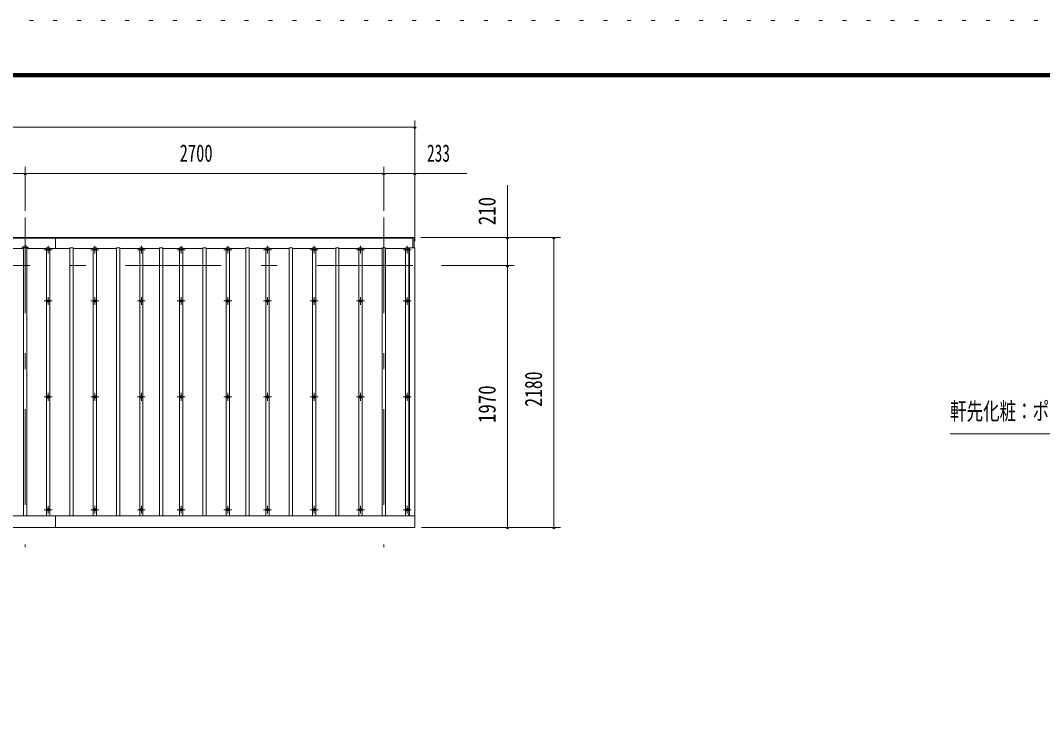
# Model space of a CAD drawing. Units: millimetres, scale not verified. Extents: x -25340 to 25345, y -10500 to 10500.
# Drawn here: x 4937 to 12629, y 5250 to 10500 of the extents above; entities that cross this region are included whole.
import ezdxf
from ezdxf.enums import TextEntityAlignment as Align

# ---------------------------------------------------------------- set-up
doc = ezdxf.new("R2010")
doc.units = ezdxf.units.MM
doc.header["$LTSCALE"] = 60
doc.linetypes.add('USER3', pattern=[24, 12, -5, 2, -5])
doc.linetypes.add('USER4', pattern=[3, 0.5, -2.5])
for name, color, linetype, lineweight in [('0-2_1-05BOLD', 7, 'Continuous', 18), ('0-3_1-25CENTER', 3, 'USER3', 18), ('0-4_1-45THIN', 4, 'Continuous', 18), ('0-5_1-55DIM', 3, 'Continuous', 18), ('0-A_2-52DIM', 3, 'Continuous', 18), ('0-C_F-F', 5, 'Continuous', 18), ('0-D_F-E_J_ADD', 5, 'USER4', 18)]:
    doc.layers.add(name, color=color, linetype=linetype, lineweight=lineweight)
doc.styles.add('ＭＳ ゴシック', font='')
doc.styles.get('ＭＳ ゴシック').set_extended_font_data('MS Gothic')

# ---------------------------------------------------------------- blocks, each defined once
blk = doc.blocks.new('1_1')
at = {"layer": '0-A_2-52DIM'}
blk.add_line((1154.16, 66.67), (-1445.83, 66.67), dxfattribs=at)
at = {"layer": '0-A_2-52DIM', "color": 7, "style": 'ＭＳ ゴシック'}
for s, height, width, p in [('軒先化粧：ポリ塩化ビニル被覆金属板', 130.2, 0.7, (-1445.83, 134.43)), ('ビニトップ ', 110.7, 0.55, (-470.83, -183.33)), ('ｔ＝０．５', 110.7, 0.75, (-11.56, -183.33))]:
    blk.add_text(s, height=height, dxfattribs=dict(at, width=width)).set_placement(p, align=Align.BOTTOM_LEFT)

msp = doc.modelspace()

# ---------------------------------------------------------------- linework, layer by layer
at = {"layer": '0-2_1-05BOLD'}
for p, q in [((-2745.8, 8862.67), (7890.2, 8862.67)), ((5202.2, 8867.67), (5202.2, 8784.63)), ((7890.2, 8790.67), (7890.2, 8867.67)), ((7900.2, 8790.67), (7900.2, 8867.67)), ((7865.2, 8790.67), (7905.2, 8790.67)), ((7865.2, 6773.43), (7865.2, 8790.67)), ((-2760.8, 6773.43), (7905.2, 6773.43)), ((5202.2, 6773.43), (5202.2, 6687.67))]:
    msp.add_line(p, q, dxfattribs=at)
for points in [[(-2755.8, 8790.67), (-2755.8, 8867.67), (7900.2, 8867.67)], [(-2760.8, 6687.67), (7905.2, 6687.67), (7905.2, 8790.67)]]:
    msp.add_lwpolyline(points, dxfattribs=at)
for centre in [(5147.2, 8390.17), (5497.2, 8390.17), (5847.2, 8390.17), (6147.2, 8390.17), (6497.2, 8390.17), (6797.2, 8390.17), (7147.2, 8390.17), (7497.2, 8390.17), (7847.21, 8390.17), (5147.2, 7668.51), (5497.2, 7668.51), (5847.2, 7668.51), (6147.2, 7668.51), (6497.2, 7668.51), (6797.2, 7668.51), (7147.2, 7668.51), (7497.2, 7668.51), (7847.21, 7668.51), (5147.2, 6820.85), (5497.2, 6820.85), (5847.2, 6820.85), (6147.2, 6820.85), (6497.2, 6820.85), (6797.2, 6820.85), (7147.2, 6820.85), (7497.2, 6820.85), (7847.21, 6820.85)]:
    msp.add_circle(centre, 10, dxfattribs=at)
for centre, radius, start, end in [((4972.2, 8792.15), 15, 326.44154, 213.55197), ((5147.2, 8765.7), 14.5, 46.39838, 133.60162), ((5147.2, 8786.71), 14.5, 226.3961, 313.6039), ((5497.2, 8765.7), 14.5, 46.39838, 133.60162), ((5497.2, 8786.71), 14.5, 226.3961, 313.6039), ((5847.2, 8765.7), 14.5, 46.39838, 133.60162), ((5847.2, 8786.71), 14.5, 226.3961, 313.6039), ((6147.2, 8765.7), 14.5, 46.39838, 133.60162), ((6147.2, 8786.71), 14.5, 226.3961, 313.6039), ((6497.2, 8765.7), 14.5, 46.39838, 133.60162), ((6497.2, 8786.71), 14.5, 226.3961, 313.6039), ((6797.2, 8765.7), 14.5, 46.39838, 133.60162), ((6797.2, 8786.71), 14.5, 226.3961, 313.6039), ((7147.2, 8765.7), 14.5, 46.39838, 133.60162), ((7147.2, 8786.71), 14.5, 226.3961, 313.6039), ((7497.2, 8765.7), 14.5, 46.39838, 133.60162), ((7497.2, 8786.71), 14.5, 226.3961, 313.6039), ((7847.21, 8765.7), 14.5, 46.39838, 133.60162), ((7847.21, 8786.71), 14.5, 226.3961, 313.6039)]:
    msp.add_arc(centre, radius, start, end, dxfattribs=at)
at = {"layer": '0-3_1-25CENTER'}
for p, q in [((4972.2, 9017.67), (4972.2, 6537.67)), ((7672.2, 9017.67), (7672.2, 6537.67)), ((4947.2, 8792.15), (4997.2, 8792.15)), ((5117.2, 8776.2), (5177.2, 8776.2)), ((5147.2, 8806.2), (5147.2, 8746.2)), ((5467.2, 8776.2), (5527.2, 8776.2)), ((5497.2, 8806.2), (5497.2, 8746.2)), ((5817.2, 8776.2), (5877.2, 8776.2)), ((5847.2, 8806.2), (5847.2, 8746.2)), ((6117.2, 8776.2), (6177.2, 8776.2)), ((6147.2, 8806.2), (6147.2, 8746.2)), ((6467.2, 8776.2), (6527.2, 8776.2)), ((6497.2, 8806.2), (6497.2, 8746.2)), ((6767.2, 8776.2), (6827.2, 8776.2)), ((6797.2, 8806.2), (6797.2, 8746.2)), ((7117.2, 8776.2), (7177.2, 8776.2)), ((7147.2, 8806.2), (7147.2, 8746.2)), ((7467.2, 8776.2), (7527.2, 8776.2)), ((7497.2, 8806.2), (7497.2, 8746.2)), ((7817.2, 8776.2), (7877.21, 8776.2)), ((7847.21, 8806.2), (7847.21, 8746.2)), ((-2910.8, 8657.67), (8055.2, 8657.67)), ((5117.2, 8390.17), (5177.2, 8390.17)), ((5147.2, 8420.17), (5147.2, 8360.17)), ((5467.2, 8390.17), (5527.2, 8390.17)), ((5497.2, 8420.17), (5497.2, 8360.17)), ((5817.2, 8390.17), (5877.2, 8390.17)), ((5847.2, 8420.17), (5847.2, 8360.17)), ((6117.2, 8390.17), (6177.2, 8390.17)), ((6147.2, 8420.17), (6147.2, 8360.17)), ((6467.2, 8390.17), (6527.2, 8390.17)), ((6497.2, 8420.17), (6497.2, 8360.17)), ((6767.2, 8390.17), (6827.2, 8390.17)), ((6797.2, 8420.17), (6797.2, 8360.17)), ((7117.2, 8390.17), (7177.2, 8390.17)), ((7147.2, 8420.17), (7147.2, 8360.17)), ((7467.2, 8390.17), (7527.2, 8390.17)), ((7497.2, 8420.17), (7497.2, 8360.17)), ((7817.2, 8390.17), (7877.21, 8390.17)), ((7847.21, 8420.17), (7847.21, 8360.17)), ((5147.2, 7698.51), (5147.2, 7638.51)), ((5497.2, 7698.51), (5497.2, 7638.51)), ((5847.2, 7698.51), (5847.2, 7638.51)), ((6147.2, 7698.51), (6147.2, 7638.51)), ((6497.2, 7698.51), (6497.2, 7638.51)), ((6797.2, 7698.51), (6797.2, 7638.51)), ((7147.2, 7698.51), (7147.2, 7638.51)), ((7497.2, 7698.51), (7497.2, 7638.51)), ((7847.21, 7698.51), (7847.21, 7638.51)), ((5117.2, 7668.51), (5177.2, 7668.51)), ((5467.2, 7668.51), (5527.2, 7668.51)), ((5817.2, 7668.51), (5877.2, 7668.51)), ((6117.2, 7668.51), (6177.2, 7668.51)), ((6467.2, 7668.51), (6527.2, 7668.51)), ((6767.2, 7668.51), (6827.2, 7668.51)), ((7117.2, 7668.51), (7177.2, 7668.51)), ((7467.2, 7668.51), (7527.2, 7668.51)), ((7817.2, 7668.51), (7877.21, 7668.51)), ((5147.2, 6850.85), (5147.2, 6790.85)), ((5497.2, 6850.85), (5497.2, 6790.85)), ((5847.2, 6850.85), (5847.2, 6790.85)), ((6147.2, 6850.85), (6147.2, 6790.85)), ((6497.2, 6850.85), (6497.2, 6790.85)), ((6797.2, 6850.85), (6797.2, 6790.85)), ((7147.2, 6850.85), (7147.2, 6790.85)), ((7497.2, 6850.85), (7497.2, 6790.85)), ((7847.21, 6850.85), (7847.21, 6790.85)), ((5117.2, 6820.85), (5177.2, 6820.85)), ((5467.2, 6820.85), (5527.2, 6820.85)), ((5817.2, 6820.85), (5877.2, 6820.85)), ((6117.2, 6820.85), (6177.2, 6820.85)), ((6467.2, 6820.85), (6527.2, 6820.85)), ((6767.2, 6820.85), (6827.2, 6820.85)), ((7117.2, 6820.85), (7177.2, 6820.85)), ((7467.2, 6820.85), (7527.2, 6820.85)), ((7817.2, 6820.85), (7877.21, 6820.85))]:
    msp.add_line(p, q, dxfattribs=at)
at = {"layer": '0-4_1-45THIN'}
for p, q in [((4959.7, 8784.63), (4809.7, 8784.63)), ((4959.7, 8790.67), (4959.7, 6773.43)), ((4984.7, 8784.63), (5134.7, 8784.63)), ((5134.7, 8790.67), (5134.7, 6773.43)), ((5134.7, 8790.67), (5159.7, 8790.67)), ((5159.7, 8790.67), (5159.7, 6773.43)), ((5309.7, 8784.63), (5159.7, 8784.63)), ((5309.7, 8790.67), (5309.7, 6773.43)), ((5309.7, 8790.67), (5334.7, 8790.67)), ((5334.7, 8790.67), (5334.7, 6773.43)), ((5334.7, 8784.63), (5484.7, 8784.63)), ((5484.7, 8790.67), (5484.7, 6773.43)), ((5484.7, 8790.67), (5509.7, 8790.67)), ((5509.7, 8790.67), (5509.7, 6773.43)), ((5659.7, 8784.63), (5509.7, 8784.63)), ((5659.7, 8790.67), (5659.7, 6773.43)), ((5684.7, 8784.63), (5834.7, 8784.63)), ((5834.7, 8790.67), (5834.7, 6773.43)), ((5984.7, 8784.63), (5859.7, 8784.63)), ((5984.7, 8790.67), (5984.7, 6773.43)), ((5984.7, 8790.67), (6009.7, 8790.67)), ((6009.7, 8790.67), (6009.7, 6773.43)), ((6009.7, 8784.63), (6134.7, 8784.63)), ((6134.7, 8790.67), (6134.7, 6773.43)), ((6134.7, 8790.67), (6159.7, 8790.67)), ((6159.7, 8790.67), (6159.7, 6773.43)), ((6309.7, 8784.63), (6159.7, 8784.63)), ((6309.7, 8790.67), (6309.7, 6773.43)), ((6334.7, 8784.63), (6484.7, 8784.63)), ((6484.7, 8790.67), (6484.7, 6773.43)), ((6634.7, 8784.63), (6509.7, 8784.63)), ((6634.7, 8790.67), (6634.7, 6773.43)), ((6659.7, 8784.63), (6784.7, 8784.63)), ((6784.7, 8790.67), (6784.7, 6773.43)), ((6784.7, 8790.67), (6809.7, 8790.67)), ((6809.7, 8790.67), (6809.7, 6773.43)), ((6959.7, 8784.63), (6809.7, 8784.63)), ((6959.7, 8790.67), (6959.7, 6773.43)), ((6984.7, 8784.63), (7134.7, 8784.63)), ((7134.7, 8790.67), (7134.7, 6773.43)), ((7134.7, 8790.67), (7159.7, 8790.67)), ((7159.7, 8790.67), (7159.7, 6773.43)), ((7309.7, 8784.63), (7159.7, 8784.63)), ((7309.7, 8790.67), (7309.7, 6773.43)), ((7309.7, 8790.67), (7334.7, 8790.67)), ((7334.7, 8790.67), (7334.7, 6773.43)), ((7334.7, 8784.63), (7484.7, 8784.63)), ((7484.7, 8790.67), (7484.7, 6773.43)), ((7484.7, 8790.67), (7509.7, 8790.67)), ((7509.7, 8790.67), (7509.7, 6773.43)), ((7659.7, 8784.63), (7509.7, 8784.63)), ((7659.71, 8790.67), (7659.71, 6773.43)), ((7684.7, 8784.63), (7834.7, 8784.63)), ((7834.7, 8790.67), (7834.7, 6773.43)), ((7865.2, 8775.67), (7859.71, 8775.67))]:
    msp.add_line(p, q, dxfattribs=at)
for points in [[(4959.7, 8790.67), (4984.7, 8790.67), (4984.7, 6773.43)], [(5659.7, 8790.67), (5684.7, 8790.67), (5684.7, 6773.43)], [(5834.7, 8790.67), (5859.7, 8790.67), (5859.7, 6773.43)], [(6309.7, 8790.67), (6334.7, 8790.67), (6334.7, 6773.43)], [(6484.7, 8790.67), (6509.7, 8790.67), (6509.7, 6773.43)], [(6634.7, 8790.67), (6659.7, 8790.67), (6659.7, 6773.43)], [(6959.7, 8790.67), (6984.7, 8790.67), (6984.7, 6773.43)], [(7659.71, 8790.67), (7684.7, 8790.67), (7684.7, 6773.43)], [(7834.7, 8790.67), (7859.71, 8790.67), (7859.71, 6773.43)]]:
    msp.add_lwpolyline(points, dxfattribs=at)
at = {"layer": '0-5_1-55DIM'}
for p, q in [((-2760.8, 9698.67), (7905.2, 9698.67)), ((7915.2, 9698.67), (7895.2, 9698.67)), ((7905.2, 9748.67), (7905.2, 8840.67)), ((4972.2, 9398.67), (4972.2, 9067.67)), ((7672.2, 9398.67), (7672.2, 9067.67)), ((2722.2, 9348.67), (4972.2, 9348.67)), ((4982.2, 9348.67), (4962.2, 9348.67)), ((4972.2, 9348.67), (7672.2, 9348.67)), ((7682.2, 9348.67), (7662.2, 9348.67)), ((7672.2, 9348.67), (7905.2, 9348.67)), ((7915.2, 9348.67), (7895.2, 9348.67)), ((7905.2, 9348.67), (8297.7, 9348.67)), ((8602.2, 8867.67), (8602.2, 9260.17)), ((9002.2, 8867.67), (7950.2, 8867.67)), ((8612.2, 8867.67), (8592.2, 8867.67)), ((8602.2, 8657.67), (8602.2, 8867.67)), ((8962.2, 8867.67), (8942.2, 8867.67)), ((8952.2, 6687.67), (8952.2, 8867.67)), ((8652.2, 8657.67), (8105.2, 8657.67)), ((8612.2, 8657.67), (8592.2, 8657.67)), ((8602.2, 6687.67), (8602.2, 8657.67)), ((9002.2, 6687.67), (7955.2, 6687.67)), ((8612.2, 6687.67), (8592.2, 6687.67)), ((8962.2, 6687.67), (8942.2, 6687.67))]:
    msp.add_line(p, q, dxfattribs=at)
for centre in [(7905.2, 9698.67), (4972.2, 9348.67), (7672.2, 9348.67), (7905.2, 9348.67), (8602.2, 8867.67), (8952.2, 8867.67), (8602.2, 8657.67), (8602.2, 6687.67), (8952.2, 6687.67)]:
    msp.add_arc(centre, 10, 180, 0, dxfattribs=at)
at = {"layer": '0-C_F-F'}
for p, q in [((-3855.46, 10100), (24844.54, 10100)), ((-3852.96, 10097.5), (24842.03, 10097.5)), ((-3850.46, 10095), (24839.53, 10095)), ((-3847.96, 10092.5), (24837.03, 10092.5)), ((-3845.46, 10090), (24834.54, 10090)), ((-3842.96, 10087.5), (24832.04, 10087.5)), ((-3840.46, 10085), (24829.53, 10085)), ((-3837.96, 10082.5), (24827.04, 10082.5)), ((-3835.46, 10080), (24824.53, 10080)), ((-3832.96, 10077.5), (24822.04, 10077.5)), ((-3830.46, 10075), (24819.53, 10075))]:
    msp.add_line(p, q, dxfattribs=at)
at = {"layer": '0-D_F-E_J_ADD'}
msp.add_lwpolyline([(-4355.46, -10500), (-4355.46, 10500), (25344.54, 10500)], dxfattribs=at)

# ---------------------------------------------------------------- block references
at = {"layer": '0-A_2-52DIM'}
msp.add_blockref('1_1', (13378.96, 7323.26), dxfattribs=at)

# ---------------------------------------------------------------- texts
at = {"layer": '0-5_1-55DIM', "color": 7, "style": 'ＭＳ ゴシック'}
for s, width, p in [('2700', 0.7, (6135.6, 9398.67)), ('233', 0.65, (7997.02, 9398.67))]:
    msp.add_text(s, height=130.2, dxfattribs=dict(at, width=width)).set_placement(p, align=Align.BOTTOM_LEFT)
for s, width, p in [('210', 0.8, (8552.2, 8960.02)), ('2180', 0.75, (8902.2, 7594.64)), ('1970', 0.8, (8552.2, 7472.48))]:
    msp.add_text(s, height=130.2, rotation=90, dxfattribs=dict(at, width=width)).set_placement(p, align=Align.BOTTOM_LEFT)

doc.saveas('drawing.dxf')
